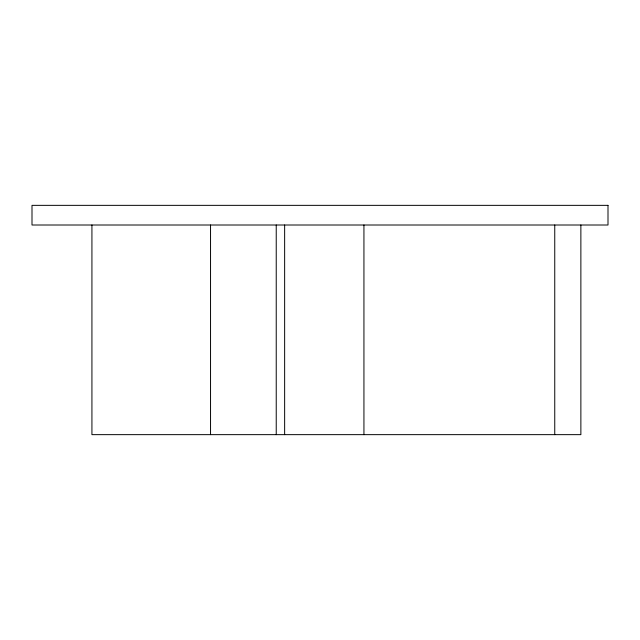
<?xml version="1.0" encoding="UTF-8"?>
<svg xmlns="http://www.w3.org/2000/svg" width="640" height="640" viewBox="0 0 640 640"><rect width="100%" height="100%" fill="white"/><g stroke="black" fill="none" stroke-linecap="round" stroke-linejoin="round"><path stroke-width="0.96" d="M580.872 225.008L580.872 434.648L91.928 434.648L91.928 225.008M554.752 225.008L554.752 434.648M363.936 225.008L363.936 434.648M284.64 225.008L284.64 434.648M276.232 225.008L276.232 434.648M210.544 225.008L210.544 434.648M608 205.352L32 205.352L32 225.008L608 225.008L608 205.352"/></g></svg>
